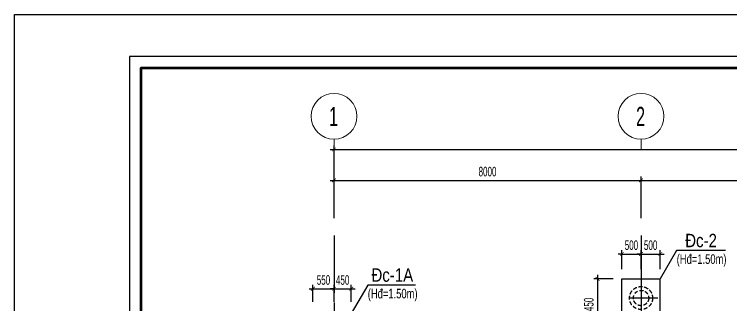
# Model space of a CAD drawing. Header units: millimetres. Extents: x 71 to 1853844, y -54216 to 5184.
# Drawn here: x 1769744 to 1788435, y -2411 to 5184 of the extents above; entities that cross this region are included whole.
import ezdxf
from ezdxf.enums import TextEntityAlignment as Align

# ---------------------------------------------------------------- set-up
doc = ezdxf.new("R2010")
doc.units = ezdxf.units.MM
doc.header["$LTSCALE"] = 1000
doc.header["$MEASUREMENT"] = 0
doc.header["$PDMODE"] = 3
doc.linetypes.add('CENTER2', pattern=[1.125, 0.75, -0.125, 0.125, -0.125])
doc.linetypes.add('HIDDEN', pattern=[0.375, 0.25, -0.125])
doc.layers.get('0').update_dxf_attribs({"linetype": 'CONTINUOUS'})
doc.layers.get('Defpoints').update_dxf_attribs({"linetype": 'CONTINUOUS'})
for name, color, linetype in [('CDC-KHUNGTEN', 7, 'CONTINUOUS'), ('CDC.01.AXIS', 160, 'CENTER2'), ('CDC.02.DIM', 1, 'CONTINUOUS'), ('CDC.03.BORDER', 3, 'CONTINUOUS'), ('CDC.04.HIDDEN', 8, 'HIDDEN'), ('CDC.06.TEXT', 2, 'CONTINUOUS'), ('CDC.11.NOTE', 8, 'CONTINUOUS')]:
    doc.layers.add(name, color=color, linetype=linetype)
doc.layers.add('KCS_CHI', color=1, linetype='CONTINUOUS', lineweight=15)
doc.styles.add('ARIAL', font='arial.ttf', dxfattribs={"width": 0.6})
doc.dimstyles.new('100', dxfattribs={"dimscale": 100, "dimtxt": 2.5, "dimasz": 1, "dimexe": 1, "dimexo": 0, "dimgap": 1, "dimtad": 1, "dimdec": 0, "dimdsep": 46, "dimtxsty": 'ARIAL', "dimblk": 'ARCHTICK', "dimcen": 1, "dimdle": 1, "dimclrd": 1, "dimclre": 1, "dimclrt": 2, "dimadec": 0, "dimazin": 0, "dimtfac": 0.00072, "dimtdec": 0, "dimtix": 1, "dimtmove": 2, "dimatfit": 3, "dimldrblk": 'ARCHTICK', "dimfxl": 1, "dimtolj": 1, "dimarcsym": 0})

# ---------------------------------------------------------------- blocks, each defined once
blk = doc.blocks.new('_ARCHTICK')
at = {"color": 0, "linetype": 'ByBlock', "const_width": 0.15}
blk.add_lwpolyline([(-0.5, -0.5), (0.5, 0.5)], dxfattribs=at)
blk = doc.blocks.new('*D7')
at = {"layer": 'CDC.02.DIM', "color": 1, "lineweight": -2, "transparency": 16777216}
for p, q in [((1778074, -129), (1778074, 956)), ((1786074, -129), (1786074, 956)), ((1777974, 856), (1786174, 856))]:
    blk.add_line(p, q, dxfattribs=at)
at = {"layer": 'Defpoints', "color": 0, "transparency": 16777216}
for p in [(1786074, 856), (1778074, -129), (1786074, -129)]:
    blk.add_point(p, dxfattribs=at)
at = {"layer": 'CDC.02.DIM', "color": 1, "lineweight": -2, "transparency": 16777216, "xscale": 100, "yscale": 100, "zscale": 100, "rotation": 180}
blk.add_blockref('_ARCHTICK', (1778074, 856), dxfattribs=at)
at = {"layer": 'CDC.02.DIM', "color": 1, "lineweight": -2, "transparency": 16777216, "xscale": 100, "yscale": 100, "zscale": 100}
blk.add_blockref('_ARCHTICK', (1786074, 856), dxfattribs=at)
at = {"layer": 'CDC.02.DIM', "color": 2, "transparency": 16777216, "insert": (1782074, 1083), "char_height": 250, "attachment_point": 5, "style": 'ARIAL'}
blk.add_mtext('\\A1;8000', dxfattribs=at)
blk = doc.blocks.new('*D8')
at = {"layer": 'CDC.02.DIM', "color": 1, "lineweight": -2, "transparency": 16777216}
for p, q in [((1786074, -129), (1786074, 956)), ((1794074, -129), (1794074, 956)), ((1785974, 856), (1794174, 856))]:
    blk.add_line(p, q, dxfattribs=at)
at = {"layer": 'Defpoints', "color": 0, "transparency": 16777216}
for p in [(1794074, 856), (1786074, -129), (1794074, -129)]:
    blk.add_point(p, dxfattribs=at)
at = {"layer": 'CDC.02.DIM', "color": 1, "lineweight": -2, "transparency": 16777216, "xscale": 100, "yscale": 100, "zscale": 100, "rotation": 180}
blk.add_blockref('_ARCHTICK', (1786074, 856), dxfattribs=at)
at = {"layer": 'CDC.02.DIM', "color": 1, "lineweight": -2, "transparency": 16777216, "xscale": 100, "yscale": 100, "zscale": 100}
blk.add_blockref('_ARCHTICK', (1794074, 856), dxfattribs=at)
at = {"layer": 'CDC.02.DIM', "color": 2, "transparency": 16777216, "insert": (1790074, 1083), "char_height": 250, "attachment_point": 5, "style": 'ARIAL'}
blk.add_mtext('\\A1;8000', dxfattribs=at)
blk = doc.blocks.new('*D14')
at = {"layer": 'CDC.02.DIM', "color": 1, "lineweight": -2, "transparency": 16777216}
for p, q in [((1778074, -129), (1778074, 1761)), ((1832474, -129), (1832474, 1761)), ((1777974, 1661), (1832574, 1661))]:
    blk.add_line(p, q, dxfattribs=at)
at = {"layer": 'Defpoints', "color": 0, "transparency": 16777216}
for p in [(1832474, 1661), (1778074, -129), (1832474, -129)]:
    blk.add_point(p, dxfattribs=at)
at = {"layer": 'CDC.02.DIM', "color": 1, "lineweight": -2, "transparency": 16777216, "xscale": 100, "yscale": 100, "zscale": 100, "rotation": 180}
blk.add_blockref('_ARCHTICK', (1778074, 1661), dxfattribs=at)
at = {"layer": 'CDC.02.DIM', "color": 1, "lineweight": -2, "transparency": 16777216, "xscale": 100, "yscale": 100, "zscale": 100}
blk.add_blockref('_ARCHTICK', (1832474, 1661), dxfattribs=at)
at = {"layer": 'CDC.02.DIM', "color": 2, "transparency": 16777216, "insert": (1805274, 1889), "char_height": 250, "attachment_point": 5, "style": 'ARIAL'}
blk.add_mtext('\\A1;54400', dxfattribs=at)
blk = doc.blocks.new('D600')
at = {"layer": 'CDC.01.AXIS'}
for p, q in [((2659919, 63050), (2659919, 62175)), ((2660356, 62612), (2659482, 62612))]:
    blk.add_line(p, q, dxfattribs=at)
at = {"layer": 'CDC.04.HIDDEN', "ltscale": 0.4}
for radius in [300, 200]:
    blk.add_circle((2659919, 62612), radius, dxfattribs=at)
blk = doc.blocks.new('*D48')
at = {"layer": 'CDC.02.DIM', "color": 1, "lineweight": -2, "transparency": 16777216}
for p, q in [((1777424, -1970), (1778174, -1970)), ((1777524, -2310), (1777524, -1870)), ((1778074, -2310), (1778074, -1870))]:
    blk.add_line(p, q, dxfattribs=at)
at = {"layer": 'Defpoints', "color": 0, "transparency": 16777216}
for p in [(1778074, -1970), (1777524, -2310), (1778074, -2310)]:
    blk.add_point(p, dxfattribs=at)
at = {"layer": 'CDC.02.DIM', "color": 1, "lineweight": -2, "transparency": 16777216, "xscale": 100, "yscale": 100, "zscale": 100, "rotation": 180}
blk.add_blockref('_ARCHTICK', (1777524, -1970), dxfattribs=at)
at = {"layer": 'CDC.02.DIM', "color": 1, "lineweight": -2, "transparency": 16777216, "xscale": 100, "yscale": 100, "zscale": 100}
blk.add_blockref('_ARCHTICK', (1778074, -1970), dxfattribs=at)
at = {"layer": 'CDC.02.DIM', "color": 2, "transparency": 16777216, "insert": (1777799, -1743), "char_height": 250, "attachment_point": 5, "style": 'ARIAL'}
blk.add_mtext('\\A1;550', dxfattribs=at)
blk = doc.blocks.new('*D49')
at = {"layer": 'CDC.02.DIM', "color": 1, "lineweight": -2, "transparency": 16777216}
for p, q in [((1778074, -1970), (1777974, -1970)), ((1778074, -2310), (1778074, -1870)), ((1778074, -1970), (1778524, -1970)), ((1778524, -2310), (1778524, -1870)), ((1778524, -1970), (1778624, -1970))]:
    blk.add_line(p, q, dxfattribs=at)
at = {"layer": 'Defpoints', "color": 0, "transparency": 16777216}
for p in [(1778524, -1970), (1778074, -2310), (1778524, -2310)]:
    blk.add_point(p, dxfattribs=at)
at = {"layer": 'CDC.02.DIM', "color": 1, "lineweight": -2, "transparency": 16777216, "xscale": 100, "yscale": 100, "zscale": 100}
blk.add_blockref('_ARCHTICK', (1778074, -1970), dxfattribs=at)
at = {"layer": 'CDC.02.DIM', "color": 1, "lineweight": -2, "transparency": 16777216, "xscale": 100, "yscale": 100, "zscale": 100, "rotation": 180}
blk.add_blockref('_ARCHTICK', (1778524, -1970), dxfattribs=at)
at = {"layer": 'CDC.02.DIM', "color": 2, "transparency": 16777216, "insert": (1778299, -1743), "char_height": 250, "attachment_point": 5, "style": 'ARIAL'}
blk.add_mtext('\\A1;450', dxfattribs=at)
blk = doc.blocks.new('*D56')
at = {"layer": 'CDC.02.DIM', "color": 1, "lineweight": -2, "transparency": 16777216}
for p, q in [((1785574, -1064), (1785474, -1064)), ((1785574, -1456), (1785574, -964)), ((1785574, -1064), (1786074, -1064)), ((1786074, -1456), (1786074, -964)), ((1786074, -1064), (1786174, -1064))]:
    blk.add_line(p, q, dxfattribs=at)
at = {"layer": 'Defpoints', "color": 0, "transparency": 16777216}
for p in [(1786074, -1064), (1785574, -1456), (1786074, -1456)]:
    blk.add_point(p, dxfattribs=at)
at = {"layer": 'CDC.02.DIM', "color": 1, "lineweight": -2, "transparency": 16777216, "xscale": 100, "yscale": 100, "zscale": 100}
blk.add_blockref('_ARCHTICK', (1785574, -1064), dxfattribs=at)
at = {"layer": 'CDC.02.DIM', "color": 1, "lineweight": -2, "transparency": 16777216, "xscale": 100, "yscale": 100, "zscale": 100, "rotation": 180}
blk.add_blockref('_ARCHTICK', (1786074, -1064), dxfattribs=at)
at = {"layer": 'CDC.02.DIM', "color": 2, "transparency": 16777216, "insert": (1785824, -836), "char_height": 250, "attachment_point": 5, "style": 'ARIAL'}
blk.add_mtext('\\A1;500', dxfattribs=at)
blk = doc.blocks.new('*D57')
at = {"layer": 'CDC.02.DIM', "color": 1, "lineweight": -2, "transparency": 16777216}
for p, q in [((1786074, -1064), (1785974, -1064)), ((1786074, -1456), (1786074, -964)), ((1786074, -1064), (1786574, -1064)), ((1786574, -1456), (1786574, -964)), ((1786574, -1064), (1786674, -1064))]:
    blk.add_line(p, q, dxfattribs=at)
at = {"layer": 'Defpoints', "color": 0, "transparency": 16777216}
for p in [(1786574, -1064), (1786074, -1456), (1786574, -1456)]:
    blk.add_point(p, dxfattribs=at)
at = {"layer": 'CDC.02.DIM', "color": 1, "lineweight": -2, "transparency": 16777216, "xscale": 100, "yscale": 100, "zscale": 100}
blk.add_blockref('_ARCHTICK', (1786074, -1064), dxfattribs=at)
at = {"layer": 'CDC.02.DIM', "color": 1, "lineweight": -2, "transparency": 16777216, "xscale": 100, "yscale": 100, "zscale": 100, "rotation": 180}
blk.add_blockref('_ARCHTICK', (1786574, -1064), dxfattribs=at)
at = {"layer": 'CDC.02.DIM', "color": 2, "transparency": 16777216, "insert": (1786324, -836), "char_height": 250, "attachment_point": 5, "style": 'ARIAL'}
blk.add_mtext('\\A1;500', dxfattribs=at)
blk = doc.blocks.new('*D58')
at = {"layer": 'CDC.02.DIM', "color": 1, "lineweight": -2, "transparency": 16777216}
for p, q in [((1784940, -1611), (1784940, -3261)), ((1785352, -1711), (1784840, -1711)), ((1785352, -3161), (1784840, -3161))]:
    blk.add_line(p, q, dxfattribs=at)
at = {"layer": 'Defpoints', "color": 0, "transparency": 16777216}
for p in [(1785352, -1711), (1784940, -3161), (1785352, -3161)]:
    blk.add_point(p, dxfattribs=at)
at = {"layer": 'CDC.02.DIM', "color": 1, "lineweight": -2, "transparency": 16777216, "xscale": 100, "yscale": 100, "zscale": 100}
for p, rotation in [((1784940, -1711), 90), ((1784940, -3161), 270)]:
    blk.add_blockref('_ARCHTICK', p, dxfattribs=dict(at, rotation=rotation))
at = {"layer": 'CDC.02.DIM', "color": 2, "transparency": 16777216, "insert": (1784713, -2436), "char_height": 250, "attachment_point": 5, "rotation": 90, "style": 'ARIAL'}
blk.add_mtext('\\A1;1450', dxfattribs=at)
blk = doc.blocks.new('KHUNG TEN')
at = {"layer": 'CDC-KHUNGTEN', "color": 8}
blk.add_lwpolyline([(75096, 1100), (83000, 1100), (83000, 58300), (3000, 58300), (3000, 1100), (75096, 1100)], dxfattribs=at)
at = {"layer": 'CDC-KHUNGTEN', "color": 255, "lineweight": 60}
blk.add_lwpolyline([(74900, 1400), (74900, 58000), (3300, 58000), (3300, 1400), (74900, 1400)], close=True, dxfattribs=at)
at = {"layer": 'Defpoints', "color": 1, "ltscale": 0.2}
blk.add_lwpolyline([(0, 0), (0, 59400), (84100, 59400), (84100, 0), (0, 0)], close=True, dxfattribs=at)

msp = doc.modelspace()

# ---------------------------------------------------------------- linework, layer by layer
at = {"layer": 'CDC.01.AXIS', "ltscale": 2}
for p, q in [((1778074.3, -578.6), (1778074.3, -35145.9)), ((1778074.3, -578.6), (1778074.3, -35145.9)), ((1786074.3, -578.6), (1786074.3, -35145.9)), ((1786074.3, -578.6), (1786074.3, -35145.9))]:
    msp.add_line(p, q, dxfattribs=at)
at = {"layer": 'CDC.03.BORDER'}
for p, q in [((1785574.3, -1711.5), (1786574.3, -1711.5)), ((1785574.3, -2861.6), (1785574.3, -1711.5)), ((1786574.3, -2861.6), (1786574.3, -1711.5))]:
    msp.add_line(p, q, dxfattribs=at)
at = {"layer": 'CDC.11.NOTE'}
for points in [[(1788274, -972.8), (1787000.7, -972.8), (1786574.3, -1711.5)], [(1780193.9, -1872.8), (1778950.7, -1872.8), (1778524.3, -2611.5)]]:
    msp.add_lwpolyline(points, dxfattribs=at)
at = {"layer": 'KCS_CHI'}
for p, q in [((1778073.7, 1661.5), (1778073.7, 1929.5)), ((1786074.3, 1661.5), (1786074.3, 1929.5))]:
    msp.add_line(p, q, dxfattribs=at)
for centre in [(1778073.7, 2526.1), (1786074.3, 2526.1)]:
    msp.add_circle(centre, 596.6, dxfattribs=at)

# ---------------------------------------------------------------- block references
at = {"layer": 'CDC.03.BORDER'}
msp.add_blockref('D600', (-873844.6, -64823.9), dxfattribs=at)
at = {"layer": 'CDC.06.TEXT'}
msp.add_blockref('KHUNG TEN', (1769743.8, -54216), dxfattribs=at)

# ---------------------------------------------------------------- texts
at = {"layer": 'CDC.06.TEXT', "style": 'ARIAL', "width": 0.6}
for s, p in [('1', (1777944.7, 2272.2)), ('2', (1785945.3, 2272.2))]:
    msp.add_text(s, height=500, dxfattribs=at).set_placement(p)
at = {"layer": 'CDC.06.TEXT', "style": 'ARIAL'}
for s, height, width, p in [('Đc-2', 350, 0.8, (1787637.9, -712.7)), ('(Hđ=1.50m)', 250, 0.7, (1787651.9, -1196.1)), ('Đc-1A', 350, 0.8, (1779593.2, -1612.7)), ('(Hđ=1.50m)', 250, 0.7, (1779601.9, -2096.1))]:
    msp.add_text(s, height=height, dxfattribs=dict(at, width=width)).set_placement(p, align=Align.MIDDLE_CENTER)

# ---------------------------------------------------------------- dimensions: what is measured, and where the dimension line sits
at = {"layer": 'CDC.02.DIM'}
for base, p1, p2, picture, middle in [((1832473.7, 1661.5), (1778073.7, -129.3), (1832473.7, -129.3), '*D14', (1805273.7, 1889.1)), ((1786074.3, 855.8), (1778074.3, -129.3), (1786074.3, -129.3), '*D7', (1782074.3, 1083.5)), ((1794074.3, 855.8), (1786074.3, -129.3), (1794074.3, -129.3), '*D8', (1790074.3, 1083.5)), ((1786074.3, -1063.7), (1785574.3, -1456.4), (1786074.3, -1456.4), '*D56', (1785824.3, -836.1)), ((1786574.3, -1063.7), (1786074.3, -1456.4), (1786574.3, -1456.4), '*D57', (1786324.3, -836.1)), ((1778074.3, -1970.4), (1777524.3, -2309.9), (1778074.3, -2309.9), '*D48', (1777799.3, -1742.8)), ((1778524.3, -1970.4), (1778074.3, -2309.9), (1778524.3, -2309.9), '*D49', (1778299.3, -1742.8))]:
    dim = msp.add_linear_dim(base=base, p1=p1, p2=p2, dimstyle='100', dxfattribs=at)
    dim.commit()
    dim.dimension.update_dxf_attribs({"geometry": picture, "text_midpoint": middle})
dim = msp.add_linear_dim(base=(1784940.4, -3161.5), p1=(1785352.2, -1711.5), p2=(1785352.2, -3161.5), angle=90, dimstyle='100', dxfattribs=at)
dim.commit()
dim.dimension.update_dxf_attribs({"geometry": '*D58', "text_midpoint": (1784712.8, -2436.5)})

doc.saveas('drawing.dxf')
